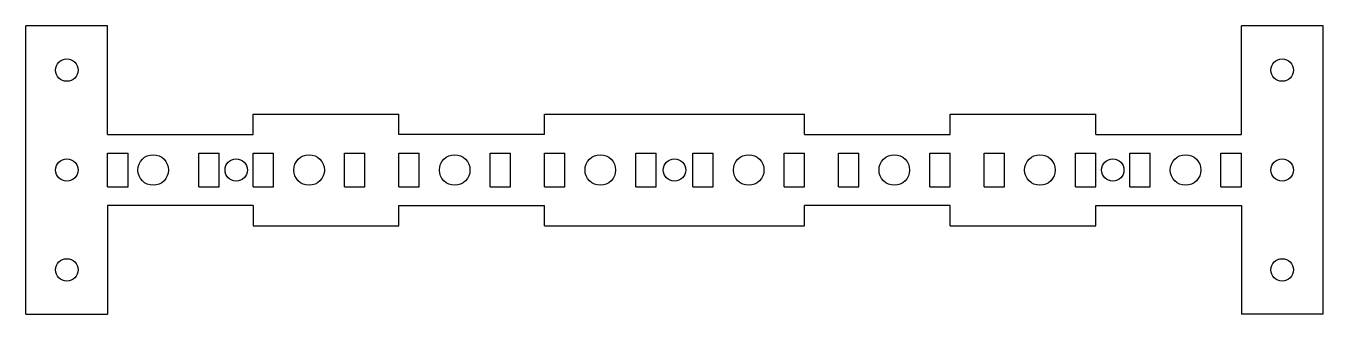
# Model space of a CAD drawing. Header units: millimetres. Extents: x -95 to 95, y -21 to 21.
import ezdxf

# ---------------------------------------------------------------- set-up
doc = ezdxf.new("R2010")
doc.units = ezdxf.units.MM
doc.layers.add('Shape2DView', color=7, linetype='CONTINUOUS')

msp = doc.modelspace()

# ---------------------------------------------------------------- linework, layer by layer
at = {"layer": 'Shape2DView'}
for p, q in [((-83.3, 21.2), (-95.3, 21.2)), ((-95.3, -21.2), (-95.3, 21.2)), ((-83.3, 5.2), (-83.3, 21.2)), ((95.3, 21.2), (83.3, 21.2)), ((83.3, 5.2), (83.3, 21.2)), ((95.3, -21.2), (95.3, 21.2)), ((-61.9, 8.2), (-40.5, 8.2)), ((-61.9, 5.2), (-61.9, 8.2)), ((-40.5, 5.2), (-40.5, 8.2)), ((-19.1, 8.2), (19.1, 8.2)), ((-19.1, 5.2), (-19.1, 8.2)), ((19.1, 5.2), (19.1, 8.2)), ((40.5, 8.2), (61.9, 8.2)), ((40.5, 5.2), (40.5, 8.2)), ((61.9, 5.2), (61.9, 8.2)), ((-83.3, 5.2), (-61.9, 5.2)), ((-19.1, 5.2), (-40.5, 5.2)), ((19.1, 5.2), (40.5, 5.2)), ((61.9, 5.2), (83.3, 5.2)), ((-83.3, -2.5), (-83.3, 2.5)), ((-83.3, 2.5), (-80.3, 2.5)), ((-80.3, -2.5), (-80.3, 2.5)), ((-69.9, -2.5), (-69.9, 2.5)), ((-69.9, 2.5), (-66.9, 2.5)), ((-66.9, -2.5), (-66.9, 2.5)), ((-61.9, -2.5), (-61.9, 2.5)), ((-61.9, 2.5), (-58.9, 2.5)), ((-58.9, -2.5), (-58.9, 2.5)), ((-48.5, -2.5), (-48.5, 2.5)), ((-48.5, 2.5), (-45.5, 2.5)), ((-45.5, -2.5), (-45.5, 2.5)), ((-40.5, -2.5), (-40.5, 2.5)), ((-40.5, 2.5), (-37.5, 2.5)), ((-37.5, -2.5), (-37.5, 2.5)), ((-27.1, -2.5), (-27.1, 2.5)), ((-27.1, 2.5), (-24.1, 2.5)), ((-24.1, -2.5), (-24.1, 2.5)), ((-19.1, -2.5), (-19.1, 2.5)), ((-19.1, 2.5), (-16.1, 2.5)), ((-16.1, -2.5), (-16.1, 2.5)), ((-5.7, -2.5), (-5.7, 2.5)), ((-5.7, 2.5), (-2.7, 2.5)), ((-2.7, -2.5), (-2.7, 2.5)), ((2.7, -2.5), (2.7, 2.5)), ((2.7, 2.5), (5.7, 2.5)), ((5.7, -2.5), (5.7, 2.5)), ((16.1, -2.5), (16.1, 2.5)), ((16.1, 2.5), (19.1, 2.5)), ((19.1, -2.5), (19.1, 2.5)), ((24.1, -2.5), (24.1, 2.5)), ((24.1, 2.5), (27.1, 2.5)), ((27.1, -2.5), (27.1, 2.5)), ((37.5, -2.5), (37.5, 2.5)), ((37.5, 2.5), (40.5, 2.5)), ((40.5, -2.5), (40.5, 2.5)), ((45.5, -2.5), (45.5, 2.5)), ((45.5, 2.5), (48.5, 2.5)), ((48.5, -2.5), (48.5, 2.5)), ((58.9, -2.5), (58.9, 2.5)), ((58.9, 2.5), (61.9, 2.5)), ((61.9, -2.5), (61.9, 2.5)), ((66.9, -2.5), (66.9, 2.5)), ((66.9, 2.5), (69.9, 2.5)), ((69.9, -2.5), (69.9, 2.5)), ((80.3, -2.5), (80.3, 2.5)), ((80.3, 2.5), (83.3, 2.5)), ((83.3, -2.5), (83.3, 2.5)), ((-83.3, -2.5), (-80.3, -2.5)), ((-69.9, -2.5), (-66.9, -2.5)), ((-61.9, -2.5), (-58.9, -2.5)), ((-48.5, -2.5), (-45.5, -2.5)), ((-40.5, -2.5), (-37.5, -2.5)), ((-27.1, -2.5), (-24.1, -2.5)), ((-19.1, -2.5), (-16.1, -2.5)), ((-5.7, -2.5), (-2.7, -2.5)), ((2.7, -2.5), (5.7, -2.5)), ((16.1, -2.5), (19.1, -2.5)), ((24.1, -2.5), (27.1, -2.5)), ((37.5, -2.5), (40.5, -2.5)), ((45.5, -2.5), (48.5, -2.5)), ((58.9, -2.5), (61.9, -2.5)), ((66.9, -2.5), (69.9, -2.5)), ((80.3, -2.5), (83.3, -2.5)), ((-61.9, -5.2), (-83.3, -5.2)), ((-83.3, -5.2), (-83.3, -21.2)), ((-61.9, -5.2), (-61.9, -8.2)), ((-40.5, -5.2), (-19.1, -5.2)), ((-40.5, -8.2), (-40.5, -5.2)), ((-19.1, -8.2), (-19.1, -5.2)), ((40.5, -5.2), (19.1, -5.2)), ((19.1, -8.2), (19.1, -5.2)), ((40.5, -8.2), (40.5, -5.2)), ((61.9, -5.2), (83.3, -5.2)), ((61.9, -8.2), (61.9, -5.2)), ((83.3, -5.2), (83.3, -21.2)), ((-61.9, -8.2), (-40.5, -8.2)), ((-19.1, -8.2), (19.1, -8.2)), ((40.5, -8.2), (61.9, -8.2)), ((-95.3, -21.2), (-83.3, -21.2)), ((95.3, -21.2), (83.3, -21.2))]:
    msp.add_line(p, q, dxfattribs=at)
for centre, radius in [((-89.3, 14.7), 1.65), ((89.3, 14.7), 1.65), ((-76.6, 0), 2.25), ((-53.7, 0), 2.25), ((-32.3, 0), 2.25), ((-10.9, 0), 2.25), ((10.9, 0), 2.25), ((32.3, 0), 2.25), ((53.7, 0), 2.25), ((75.1, 0), 2.25), ((-89.3, 0), 1.65), ((-64.4, 0), 1.65), ((0, 0), 1.65), ((64.4, 0), 1.65), ((89.3, 0), 1.65), ((-89.3, -14.7), 1.65), ((89.3, -14.7), 1.65)]:
    msp.add_circle(centre, radius, dxfattribs=at)

doc.saveas('drawing.dxf')
